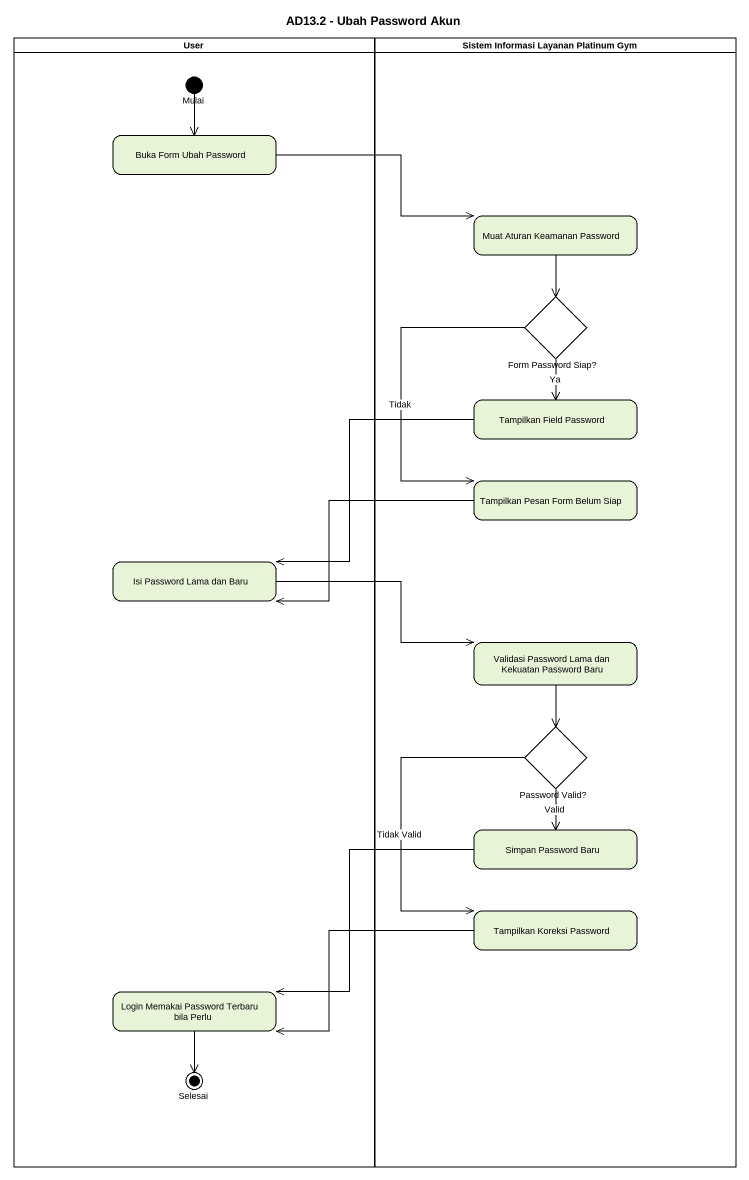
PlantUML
@startuml
title AD13.2 - Ubah Password Akun
hide empty description
state User <<partition>> {
  state Mulai <<start>>
  state "Buka Form Ubah Password" as Buka_Form_Ubah_Password
  state "Isi Password Lama dan Baru" as Isi_Password_Lama_dan_Baru
  state "Login Memakai Password Terbaru bila Perlu" as Login_Memakai_Password
  state Selesai <<end>>
}
state "Sistem Informasi Layanan Platinum Gym" as Sistem_Informasi_Layanan <<partition>> {
  state "Muat Aturan Keamanan Password" as Muat_Aturan_Keamanan
  state "Form Password Siap?" as Form_Password_Siap <<choice>>
  state "Tampilkan Field Password" as Tampilkan_Field_Password
  state "Tampilkan Pesan Form Belum Siap" as Tampilkan_Pesan_Form_Belum
  state "Validasi Password Lama dan Kekuatan Password Baru" as Validasi_Password_Lama_dan
  state "Password Valid?" as Password_Valid <<choice>>
  state "Simpan Password Baru" as Simpan_Password_Baru
  state "Tampilkan Koreksi Password" as Tampilkan_Koreksi_Password
}
Mulai --> Buka_Form_Ubah_Password
Buka_Form_Ubah_Password -right-> Muat_Aturan_Keamanan
Muat_Aturan_Keamanan --> Form_Password_Siap
Form_Password_Siap --> Tampilkan_Field_Password : Ya
Form_Password_Siap --> Tampilkan_Pesan_Form_Belum : Tidak
Tampilkan_Field_Password -left-> Isi_Password_Lama_dan_Baru
Tampilkan_Pesan_Form_Belum -left-> Isi_Password_Lama_dan_Baru
Isi_Password_Lama_dan_Baru -right-> Validasi_Password_Lama_dan
Validasi_Password_Lama_dan --> Password_Valid
Password_Valid --> Simpan_Password_Baru : Valid
Password_Valid --> Tampilkan_Koreksi_Password : Tidak Valid
Simpan_Password_Baru -left-> Login_Memakai_Password
Tampilkan_Koreksi_Password -left-> Login_Memakai_Password
Login_Memakai_Password --> Selesai
@enduml
